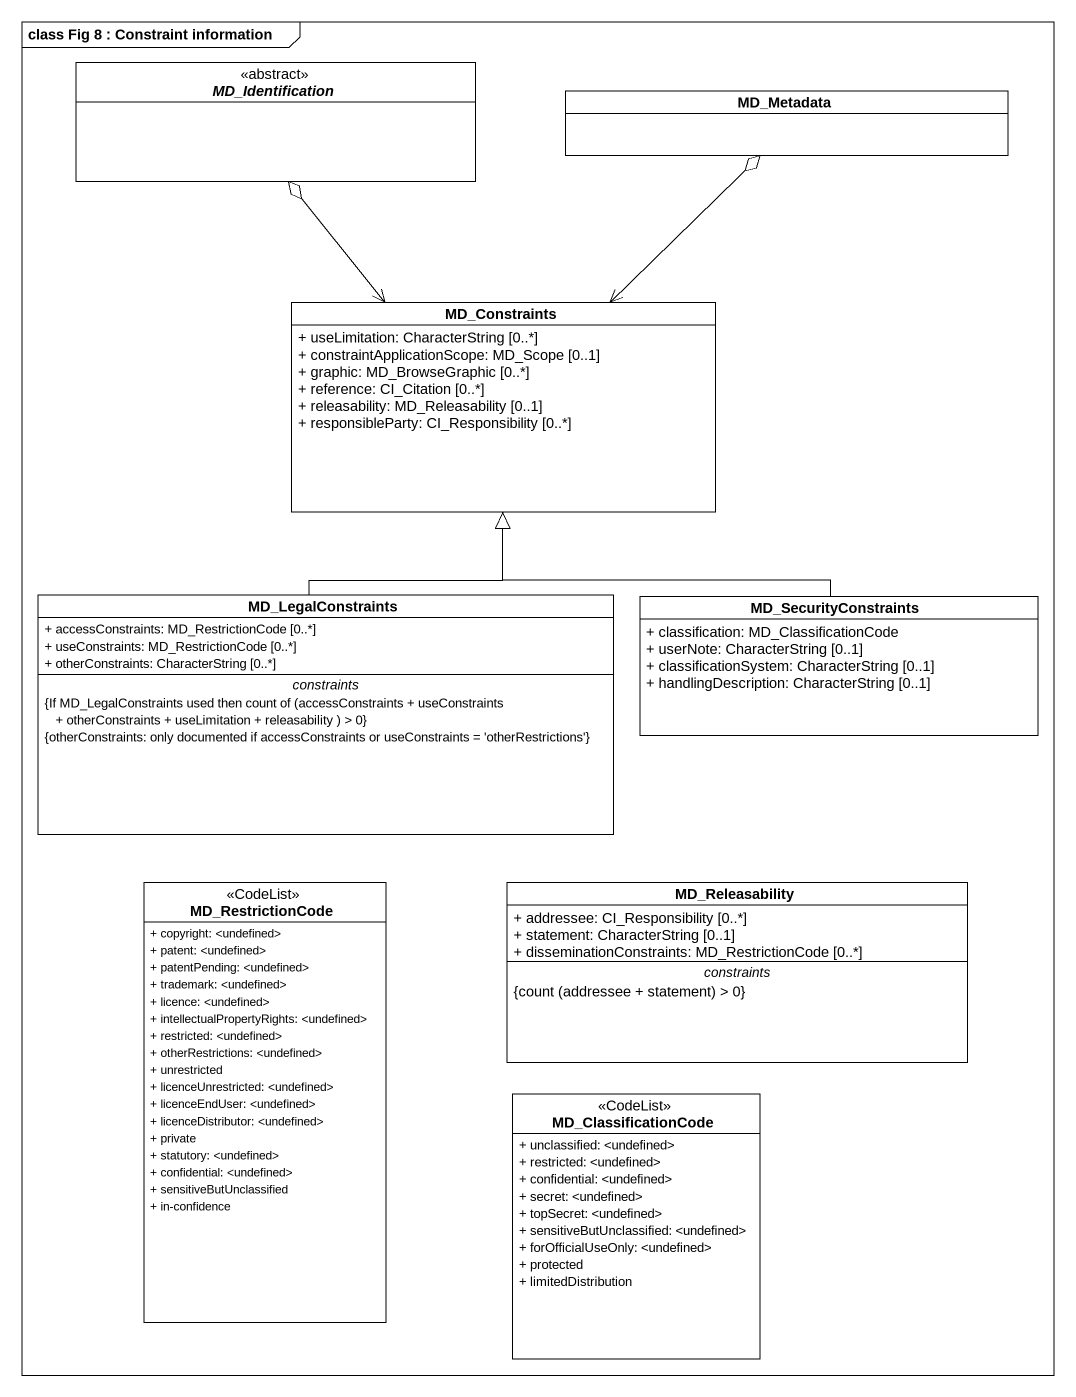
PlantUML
@startuml
mainframe class Fig 8 : Constraint information
hide circle
hide empty members
skinparam classAttributeIconSize 0
abstract class MD_Identification <<abstract>> #FFFFFF
class MD_Metadata #FFFFFF
class MD_Constraints #FFFFFF {
  + useLimitation: CharacterString [0..*]
  + constraintApplicationScope: MD_Scope [0..1]
  + graphic: MD_BrowseGraphic [0..*]
  + reference: CI_Citation [0..*]
  + releasability: MD_Releasability [0..1]
  + responsibleParty: CI_Responsibility [0..*]
}
class MD_LegalConstraints #FFFFFF {
  + accessConstraints: MD_RestrictionCode [0..*]
  + useConstraints: MD_RestrictionCode [0..*]
  + otherConstraints: CharacterString [0..*]
  -- constraints --
  {field} {If MD_LegalConstraints used then count of (accessConstraints + useConstraints + otherConstraints + useLimitation + releasability ) > 0}
  {otherConstraints: only documented if accessConstraints or useConstraints = 'otherRestrictions'}
}
class MD_SecurityConstraints #FFFFFF {
  + classification: MD_ClassificationCode
  + userNote: CharacterString [0..1]
  + classificationSystem: CharacterString [0..1]
  + handlingDescription: CharacterString [0..1]
}
class MD_RestrictionCode <<CodeList>> #FFFFFF {
  + copyright: <undefined>
  + patent: <undefined>
  + patentPending: <undefined>
  + trademark: <undefined>
  + licence: <undefined>
  + intellectualPropertyRights: <undefined>
  + restricted: <undefined>
  + otherRestrictions: <undefined>
  + unrestricted
  + licenceUnrestricted: <undefined>
  + licenceEndUser: <undefined>
  + licenceDistributor: <undefined>
  + private
  + statutory: <undefined>
  + confidential: <undefined>
  + sensitiveButUnclassified
  + in-confidence
}
class MD_Releasability #FFFFFF {
  + addressee: CI_Responsibility [0..*]
  + statement: CharacterString [0..1]
  + disseminationConstraints: MD_RestrictionCode [0..*]
  -- constraints --
  {field} {count (addressee + statement) > 0}
}
class MD_ClassificationCode <<CodeList>> #FFFFFF {
  + unclassified: <undefined>
  + restricted: <undefined>
  + confidential: <undefined>
  + secret: <undefined>
  + topSecret: <undefined>
  + sensitiveButUnclassified: <undefined>
  + forOfficialUseOnly: <undefined>
  + protected
  + limitedDistribution
}
MD_Constraints <-up-o MD_Identification
MD_Constraints <-up-o MD_Metadata
MD_LegalConstraints -up-|> MD_Constraints
MD_SecurityConstraints -up-|> MD_Constraints
@enduml
